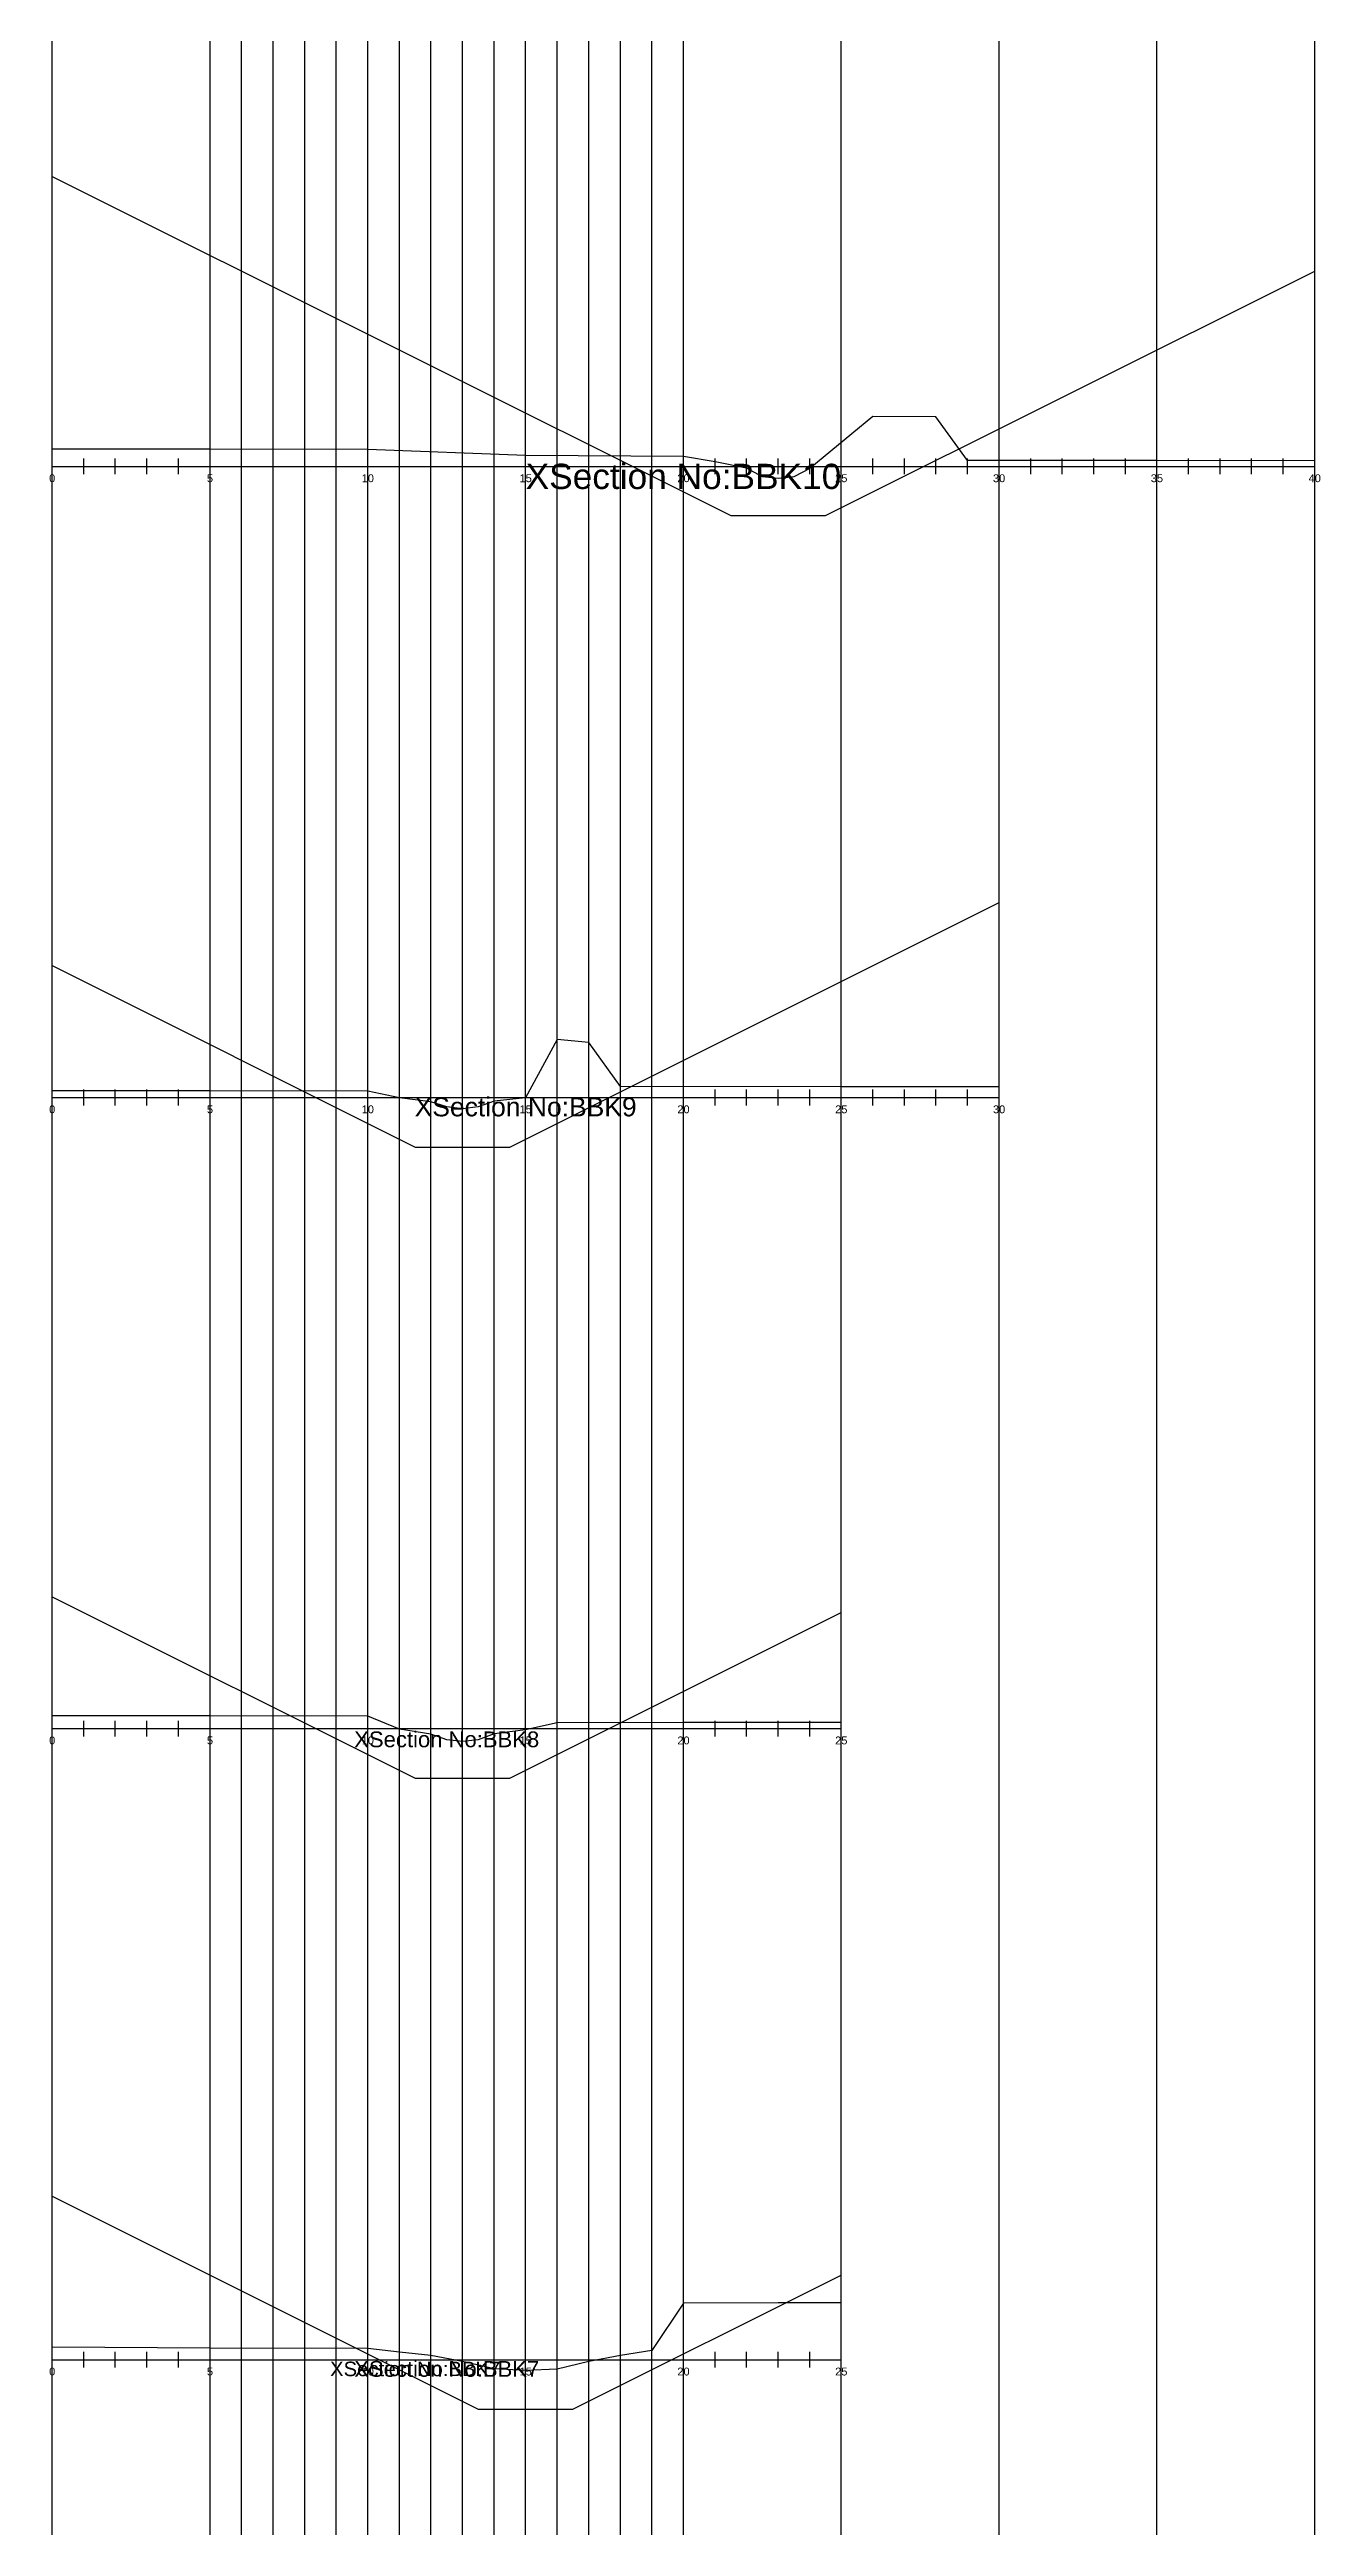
# Model space of a CAD drawing. Header units: inches. Extents: x 1000 to 1040, y -2 to 626.
# Drawn here: x 999.9 to 1040.2, y 154.7 to 233.2 of the extents above; entities that cross this region are included whole.
import ezdxf

# ---------------------------------------------------------------- set-up
doc = ezdxf.new("R2010")
doc.units = ezdxf.units.IN
doc.header["$MEASUREMENT"] = 0
doc.styles.get("Standard").update_dxf_attribs({"font": 'arial.ttf'})

msp = doc.modelspace()

# ---------------------------------------------------------------- linework, layer by layer
for p, q in [((1000, -1.772), (1000, 625.437)), ((1005, -1.772), (1005, 625.437)), ((1006, -1.772), (1006, 625.437)), ((1007, -1.772), (1007, 625.437)), ((1008, -1.772), (1008, 625.437)), ((1009, -1.772), (1009, 625.437)), ((1010, -1.772), (1010, 625.437)), ((1011, -1.772), (1011, 625.437)), ((1012, -1.772), (1012, 625.437)), ((1013, -1.772), (1013, 625.437)), ((1014, -1.772), (1014, 625.437)), ((1015, -1.772), (1015, 625.437)), ((1016, -1.772), (1016, 625.437)), ((1017, -1.772), (1017, 625.437)), ((1018, -1.772), (1018, 625.437)), ((1019, -1.772), (1019, 625.437)), ((1020, -1.772), (1020, 625.437)), ((1025, -1.772), (1025, 625.437)), ((1030, -1.772), (1030, 625.437)), ((1035, -1.772), (1035, 625.437)), ((1040, -1.772), (1040, 625.437))]:
    msp.add_line(p, q)
for points in [[(1000, 229.19), (1021.5, 218.44), (1023, 218.44), (1024.5, 218.44), (1040, 226.19)], [(1040, 220.181), (1035, 220.186), (1029, 220.191), (1028, 221.573), (1026, 221.581), (1024, 219.936), (1023.5, 219.671), (1023, 219.621), (1022.5, 219.666), (1022, 219.94), (1021, 220.149), (1020, 220.311), (1015, 220.35), (1010, 220.54), (1005, 220.546), (1000, 220.551)], [(1000, 219.75), (1000, 220.25)], [(1000, 219.75), (1000, 220.25)], [(1000, 220), (1040, 220)], [(1000, 220), (1040, 220)], [(1001, 219.75), (1001, 220.25)], [(1001, 219.75), (1001, 220.25)], [(1002, 219.75), (1002, 220.25)], [(1002, 219.75), (1002, 220.25)], [(1003, 219.75), (1003, 220.25)], [(1003, 219.75), (1003, 220.25)], [(1004, 219.75), (1004, 220.25)], [(1004, 219.75), (1004, 220.25)], [(1005, 219.75), (1005, 220.25)], [(1005, 219.75), (1005, 220.25)], [(1006, 219.75), (1006, 220.25)], [(1006, 219.75), (1006, 220.25)], [(1007, 219.75), (1007, 220.25)], [(1007, 219.75), (1007, 220.25)], [(1008, 219.75), (1008, 220.25)], [(1008, 219.75), (1008, 220.25)], [(1009, 219.75), (1009, 220.25)], [(1009, 219.75), (1009, 220.25)], [(1010, 219.75), (1010, 220.25)], [(1010, 219.75), (1010, 220.25)], [(1011, 219.75), (1011, 220.25)], [(1011, 219.75), (1011, 220.25)], [(1012, 219.75), (1012, 220.25)], [(1012, 219.75), (1012, 220.25)], [(1013, 219.75), (1013, 220.25)], [(1013, 219.75), (1013, 220.25)], [(1014, 219.75), (1014, 220.25)], [(1014, 219.75), (1014, 220.25)], [(1015, 219.75), (1015, 220.25)], [(1015, 219.75), (1015, 220.25)], [(1016, 219.75), (1016, 220.25)], [(1016, 219.75), (1016, 220.25)], [(1017, 219.75), (1017, 220.25)], [(1017, 219.75), (1017, 220.25)], [(1018, 219.75), (1018, 220.25)], [(1018, 219.75), (1018, 220.25)], [(1019, 219.75), (1019, 220.25)], [(1019, 219.75), (1019, 220.25)], [(1020, 219.75), (1020, 220.25)], [(1020, 219.75), (1020, 220.25)], [(1021, 219.75), (1021, 220.25)], [(1021, 219.75), (1021, 220.25)], [(1022, 219.75), (1022, 220.25)], [(1022, 219.75), (1022, 220.25)], [(1023, 219.75), (1023, 220.25)], [(1023, 219.75), (1023, 220.25)], [(1024, 219.75), (1024, 220.25)], [(1024, 219.75), (1024, 220.25)], [(1025, 219.75), (1025, 220.25)], [(1025, 219.75), (1025, 220.25)], [(1026, 219.75), (1026, 220.25)], [(1026, 219.75), (1026, 220.25)], [(1027, 219.75), (1027, 220.25)], [(1027, 219.75), (1027, 220.25)], [(1028, 219.75), (1028, 220.25)], [(1028, 219.75), (1028, 220.25)], [(1029, 219.75), (1029, 220.25)], [(1029, 219.75), (1029, 220.25)], [(1030, 219.75), (1030, 220.25)], [(1030, 219.75), (1030, 220.25)], [(1031, 219.75), (1031, 220.25)], [(1031, 219.75), (1031, 220.25)], [(1032, 219.75), (1032, 220.25)], [(1032, 219.75), (1032, 220.25)], [(1033, 219.75), (1033, 220.25)], [(1033, 219.75), (1033, 220.25)], [(1034, 219.75), (1034, 220.25)], [(1034, 219.75), (1034, 220.25)], [(1035, 219.75), (1035, 220.25)], [(1035, 219.75), (1035, 220.25)], [(1036, 219.75), (1036, 220.25)], [(1036, 219.75), (1036, 220.25)], [(1037, 219.75), (1037, 220.25)], [(1037, 219.75), (1037, 220.25)], [(1038, 219.75), (1038, 220.25)], [(1038, 219.75), (1038, 220.25)], [(1039, 219.75), (1039, 220.25)], [(1039, 219.75), (1039, 220.25)], [(1040, 219.75), (1040, 220.25)], [(1040, 219.75), (1040, 220.25)], [(1000, 204.18), (1011.5, 198.43), (1013, 198.43), (1014.5, 198.43), (1030, 206.18)], [(1030, 200.334), (1025, 200.34), (1018, 200.345), (1017, 201.745), (1016, 201.834), (1015, 199.99), (1014, 199.885), (1013.5, 199.699), (1013, 199.645), (1012.5, 199.704), (1012, 199.86), (1011, 199.99), (1010, 200.205), (1005, 200.21), (1000, 200.215)], [(1000, 199.75), (1000, 200.25)], [(1000, 199.75), (1000, 200.25)], [(1001, 199.75), (1001, 200.25)], [(1001, 199.75), (1001, 200.25)], [(1002, 199.75), (1002, 200.25)], [(1002, 199.75), (1002, 200.25)], [(1003, 199.75), (1003, 200.25)], [(1003, 199.75), (1003, 200.25)], [(1004, 199.75), (1004, 200.25)], [(1004, 199.75), (1004, 200.25)], [(1005, 199.75), (1005, 200.25)], [(1005, 199.75), (1005, 200.25)], [(1006, 199.75), (1006, 200.25)], [(1006, 199.75), (1006, 200.25)], [(1007, 199.75), (1007, 200.25)], [(1007, 199.75), (1007, 200.25)], [(1008, 199.75), (1008, 200.25)], [(1008, 199.75), (1008, 200.25)], [(1009, 199.75), (1009, 200.25)], [(1009, 199.75), (1009, 200.25)], [(1010, 199.75), (1010, 200.25)], [(1010, 199.75), (1010, 200.25)], [(1011, 199.75), (1011, 200.25)], [(1011, 199.75), (1011, 200.25)], [(1012, 199.75), (1012, 200.25)], [(1012, 199.75), (1012, 200.25)], [(1013, 199.75), (1013, 200.25)], [(1013, 199.75), (1013, 200.25)], [(1014, 199.75), (1014, 200.25)], [(1014, 199.75), (1014, 200.25)], [(1015, 199.75), (1015, 200.25)], [(1015, 199.75), (1015, 200.25)], [(1016, 199.75), (1016, 200.25)], [(1016, 199.75), (1016, 200.25)], [(1017, 199.75), (1017, 200.25)], [(1017, 199.75), (1017, 200.25)], [(1018, 199.75), (1018, 200.25)], [(1018, 199.75), (1018, 200.25)], [(1019, 199.75), (1019, 200.25)], [(1019, 199.75), (1019, 200.25)], [(1020, 199.75), (1020, 200.25)], [(1020, 199.75), (1020, 200.25)], [(1021, 199.75), (1021, 200.25)], [(1021, 199.75), (1021, 200.25)], [(1022, 199.75), (1022, 200.25)], [(1022, 199.75), (1022, 200.25)], [(1023, 199.75), (1023, 200.25)], [(1023, 199.75), (1023, 200.25)], [(1024, 199.75), (1024, 200.25)], [(1024, 199.75), (1024, 200.25)], [(1025, 199.75), (1025, 200.25)], [(1025, 199.75), (1025, 200.25)], [(1026, 199.75), (1026, 200.25)], [(1026, 199.75), (1026, 200.25)], [(1027, 199.75), (1027, 200.25)], [(1027, 199.75), (1027, 200.25)], [(1028, 199.75), (1028, 200.25)], [(1028, 199.75), (1028, 200.25)], [(1029, 199.75), (1029, 200.25)], [(1029, 199.75), (1029, 200.25)], [(1030, 199.75), (1030, 200.25)], [(1030, 199.75), (1030, 200.25)], [(1000, 200), (1030, 200)], [(1000, 200), (1030, 200)], [(1000, 184.18), (1011.5, 178.43), (1013, 178.43), (1014.5, 178.43), (1025, 183.68)], [(1025, 180.195), (1020, 180.19), (1016, 180.185), (1015, 179.964), (1014, 179.834), (1013.5, 179.64), (1013, 179.595), (1012.5, 179.641), (1012, 179.82), (1011, 179.985), (1010, 180.395), (1005, 180.404), (1000, 180.405)], [(1000, 179.75), (1000, 180.25)], [(1000, 179.75), (1000, 180.25)], [(1000, 180), (1025, 180)], [(1000, 180), (1025, 180)], [(1001, 179.75), (1001, 180.25)], [(1001, 179.75), (1001, 180.25)], [(1002, 179.75), (1002, 180.25)], [(1002, 179.75), (1002, 180.25)], [(1003, 179.75), (1003, 180.25)], [(1003, 179.75), (1003, 180.25)], [(1004, 179.75), (1004, 180.25)], [(1004, 179.75), (1004, 180.25)], [(1005, 179.75), (1005, 180.25)], [(1005, 179.75), (1005, 180.25)], [(1006, 179.75), (1006, 180.25)], [(1006, 179.75), (1006, 180.25)], [(1007, 179.75), (1007, 180.25)], [(1007, 179.75), (1007, 180.25)], [(1008, 179.75), (1008, 180.25)], [(1008, 179.75), (1008, 180.25)], [(1009, 179.75), (1009, 180.25)], [(1009, 179.75), (1009, 180.25)], [(1010, 179.75), (1010, 180.25)], [(1010, 179.75), (1010, 180.25)], [(1011, 179.75), (1011, 180.25)], [(1011, 179.75), (1011, 180.25)], [(1012, 179.75), (1012, 180.25)], [(1012, 179.75), (1012, 180.25)], [(1013, 179.75), (1013, 180.25)], [(1013, 179.75), (1013, 180.25)], [(1014, 179.75), (1014, 180.25)], [(1014, 179.75), (1014, 180.25)], [(1015, 179.75), (1015, 180.25)], [(1015, 179.75), (1015, 180.25)], [(1016, 179.75), (1016, 180.25)], [(1016, 179.75), (1016, 180.25)], [(1017, 179.75), (1017, 180.25)], [(1017, 179.75), (1017, 180.25)], [(1018, 179.75), (1018, 180.25)], [(1018, 179.75), (1018, 180.25)], [(1019, 179.75), (1019, 180.25)], [(1019, 179.75), (1019, 180.25)], [(1020, 179.75), (1020, 180.25)], [(1020, 179.75), (1020, 180.25)], [(1021, 179.75), (1021, 180.25)], [(1021, 179.75), (1021, 180.25)], [(1022, 179.75), (1022, 180.25)], [(1022, 179.75), (1022, 180.25)], [(1023, 179.75), (1023, 180.25)], [(1023, 179.75), (1023, 180.25)], [(1024, 179.75), (1024, 180.25)], [(1024, 179.75), (1024, 180.25)], [(1025, 179.75), (1025, 180.25)], [(1025, 179.75), (1025, 180.25)], [(1000, 165.18), (1013.5, 158.43), (1015, 158.43), (1016.5, 158.43), (1025, 162.68)], [(1025, 161.803), (1023, 161.803), (1020, 161.793), (1019, 160.288), (1018, 160.128), (1017, 159.941), (1016, 159.703), (1015, 159.653), (1014, 159.711), (1013, 159.942), (1012, 160.133), (1011, 160.242), (1010, 160.353), (1005, 160.368), (1000, 160.393)], [(1000, 159.75), (1000, 160.25)], [(1000, 159.75), (1000, 160.25)], [(1001, 159.75), (1001, 160.25)], [(1001, 159.75), (1001, 160.25)], [(1002, 159.75), (1002, 160.25)], [(1002, 159.75), (1002, 160.25)], [(1003, 159.75), (1003, 160.25)], [(1003, 159.75), (1003, 160.25)], [(1004, 159.75), (1004, 160.25)], [(1004, 159.75), (1004, 160.25)], [(1005, 159.75), (1005, 160.25)], [(1005, 159.75), (1005, 160.25)], [(1006, 159.75), (1006, 160.25)], [(1006, 159.75), (1006, 160.25)], [(1007, 159.75), (1007, 160.25)], [(1007, 159.75), (1007, 160.25)], [(1008, 159.75), (1008, 160.25)], [(1008, 159.75), (1008, 160.25)], [(1009, 159.75), (1009, 160.25)], [(1009, 159.75), (1009, 160.25)], [(1010, 159.75), (1010, 160.25)], [(1010, 159.75), (1010, 160.25)], [(1011, 159.75), (1011, 160.25)], [(1011, 159.75), (1011, 160.25)], [(1012, 159.75), (1012, 160.25)], [(1012, 159.75), (1012, 160.25)], [(1013, 159.75), (1013, 160.25)], [(1013, 159.75), (1013, 160.25)], [(1014, 159.75), (1014, 160.25)], [(1014, 159.75), (1014, 160.25)], [(1015, 159.75), (1015, 160.25)], [(1015, 159.75), (1015, 160.25)], [(1016, 159.75), (1016, 160.25)], [(1016, 159.75), (1016, 160.25)], [(1017, 159.75), (1017, 160.25)], [(1017, 159.75), (1017, 160.25)], [(1018, 159.75), (1018, 160.25)], [(1018, 159.75), (1018, 160.25)], [(1019, 159.75), (1019, 160.25)], [(1019, 159.75), (1019, 160.25)], [(1020, 159.75), (1020, 160.25)], [(1020, 159.75), (1020, 160.25)], [(1021, 159.75), (1021, 160.25)], [(1021, 159.75), (1021, 160.25)], [(1022, 159.75), (1022, 160.25)], [(1022, 159.75), (1022, 160.25)], [(1023, 159.75), (1023, 160.25)], [(1023, 159.75), (1023, 160.25)], [(1024, 159.75), (1024, 160.25)], [(1025, 159.75), (1025, 160.25)], [(1000, 160), (1023, 160)], [(1000, 160), (1025, 160)]]:
    msp.add_lwpolyline(points)

# ---------------------------------------------------------------- texts
for s, insert, char_height, attachment_point in [('XSection No:BBK10', (1020, 219.678), 0.8, 5), ('0', (1000, 219.75), 0.25, 2), ('0', (1000, 219.75), 0.25, 2), ('5', (1005, 219.75), 0.25, 2), ('5', (1005, 219.75), 0.25, 2), ('10', (1010, 219.75), 0.25, 2), ('10', (1010, 219.75), 0.25, 2), ('15', (1015, 219.75), 0.25, 2), ('15', (1015, 219.75), 0.25, 2), ('20', (1020, 219.75), 0.25, 2), ('20', (1020, 219.75), 0.25, 2), ('25', (1025, 219.75), 0.25, 2), ('25', (1025, 219.75), 0.25, 2), ('30', (1030, 219.75), 0.25, 2), ('30', (1030, 219.75), 0.25, 2), ('35', (1035, 219.75), 0.25, 2), ('35', (1035, 219.75), 0.25, 2), ('40', (1040, 219.75), 0.25, 2), ('40', (1040, 219.75), 0.25, 2), ('0', (1000, 199.75), 0.25, 2), ('0', (1000, 199.75), 0.25, 2), ('5', (1005, 199.75), 0.25, 2), ('5', (1005, 199.75), 0.25, 2), ('10', (1010, 199.75), 0.25, 2), ('10', (1010, 199.75), 0.25, 2), ('XSection No:BBK9', (1015, 199.698), 0.6, 5), ('15', (1015, 199.75), 0.25, 2), ('15', (1015, 199.75), 0.25, 2), ('20', (1020, 199.75), 0.25, 2), ('20', (1020, 199.75), 0.25, 2), ('25', (1025, 199.75), 0.25, 2), ('25', (1025, 199.75), 0.25, 2), ('30', (1030, 199.75), 0.25, 2), ('30', (1030, 199.75), 0.25, 2), ('XSection No:BBK8', (1012.5, 179.656), 0.5, 5), ('0', (1000, 179.75), 0.25, 2), ('0', (1000, 179.75), 0.25, 2), ('5', (1005, 179.75), 0.25, 2), ('5', (1005, 179.75), 0.25, 2), ('10', (1010, 179.75), 0.25, 2), ('10', (1010, 179.75), 0.25, 2), ('15', (1015, 179.75), 0.25, 2), ('15', (1015, 179.75), 0.25, 2), ('20', (1020, 179.75), 0.25, 2), ('20', (1020, 179.75), 0.25, 2), ('25', (1025, 179.75), 0.25, 2), ('25', (1025, 179.75), 0.25, 2), ('0', (1000, 159.75), 0.25, 2), ('0', (1000, 159.75), 0.25, 2), ('5', (1005, 159.75), 0.25, 2), ('5', (1005, 159.75), 0.25, 2), ('XSection No:BBK7', (1011.5, 159.705), 0.46, 5), ('XSection No:BBK7', (1012.5, 159.705), 0.5, 5), ('10', (1010, 159.75), 0.25, 2), ('10', (1010, 159.75), 0.25, 2), ('15', (1015, 159.75), 0.25, 2), ('15', (1015, 159.75), 0.25, 2), ('20', (1020, 159.75), 0.25, 2), ('20', (1020, 159.75), 0.25, 2), ('25', (1025, 159.75), 0.25, 2)]:
    msp.add_mtext(s, dxfattribs=dict(insert=insert, char_height=char_height, attachment_point=attachment_point))

doc.saveas('drawing.dxf')
